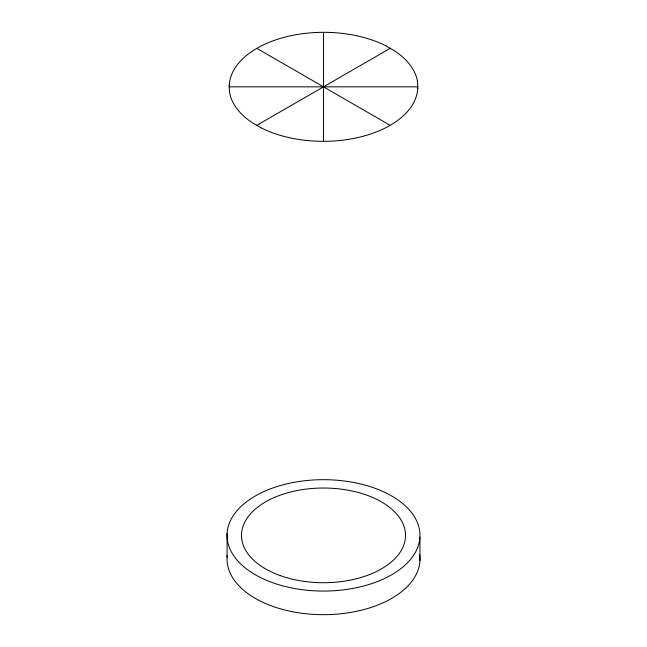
<?xml version="1.0" encoding="UTF-8"?>
<svg xmlns="http://www.w3.org/2000/svg" width="647" height="647" viewBox="0 0 647 647"><rect width="100%" height="100%" fill="white"/><g stroke="black" fill="none" stroke-linecap="round" stroke-linejoin="round"><path stroke-width="0.97" d="M256.802 125.34L390.198 48.323M229.175 86.835L417.825 86.835M386.008 45.905L394.387 50.741A94.227 54.397 0 0 1 417.509 81.651L417.873 88.493M257.328 48.63L389.672 125.041M260.992 127.758L252.613 122.922A94.227 54.397 0 0 1 229.491 92.02L229.127 85.178M419.927 537.067A96.476 55.699 0 0 1 272.743 582.737A96.476 55.699 0 0 1 277.83 486.318A96.476 55.699 0 0 1 419.927 537.067L419.919 560.674M323.5 32.803L323.5 140.86M227.081 533.678L227.081 557.285M419.685 554.681A96.476 55.699 0 0 1 324.034 614.682A96.476 55.699 0 0 1 227.243 555.288M417.744 88.493A94.502 54.558 0 0 1 360.921 136.832A94.502 54.558 0 0 1 260.951 127.782M229.256 85.178A94.502 54.558 0 0 1 286.079 36.839A94.502 54.558 0 0 1 386.049 45.88M280.361 575.636A81.999 47.344 0 0 0 405.467 536.816A81.999 47.344 0 0 0 284.68 493.669A81.999 47.344 0 0 0 280.361 575.636"/></g></svg>
